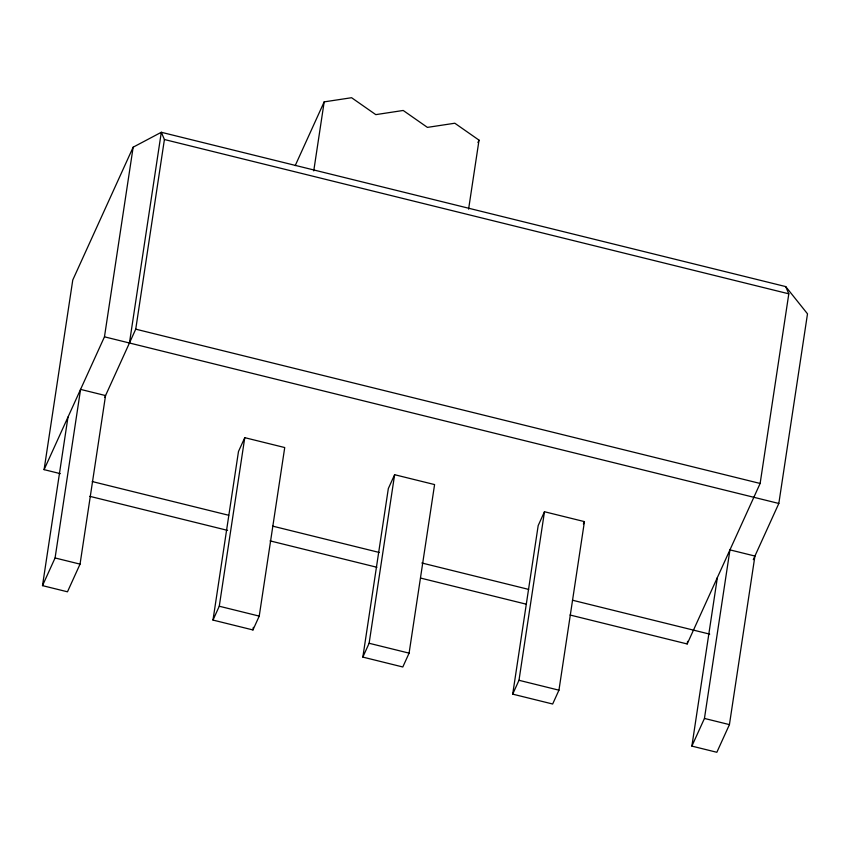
<?xml version="1.0" encoding="UTF-8"?>
<svg xmlns="http://www.w3.org/2000/svg" width="850" height="850" viewBox="0 0 850 850"><rect width="100%" height="100%" fill="white"/><g stroke="black" fill="none" stroke-linecap="round" stroke-linejoin="round"><path stroke-width="1.27" d="M60.329 473.652L44.094 469.646L72.771 280.011L133.153 147.188L161.309 132.281L785.708 286.588L807.5 313.831L778.823 503.466L753.281 559.651M42.5 585.639L55.08 557.961L80.569 389.396L105.549 395.569L80.049 564.134L67.479 591.802L42.5 585.639L67.989 417.063M44.094 469.646L104.465 336.823L133.153 147.188M129.444 342.996L161.309 132.281L164.411 139.517L135.734 329.163L104.752 397.332M212.989 620.075L238.478 451.509L244.768 437.665L284.729 447.546L259.229 616.112L252.949 629.946L212.989 620.075L219.268 606.231L244.768 437.665M313.746 170.882L324.179 101.873L351.581 97.718L375.796 114.633L403.197 110.468L427.412 127.383L454.814 123.229L479.028 140.144L468.594 209.153M252.949 629.946L253.343 627.332M362.844 657.103L388.333 488.538L394.623 474.704L434.584 484.574L409.094 653.14L402.804 666.984L362.844 657.103L369.123 643.269L394.623 474.704M512.699 694.142L538.188 525.566L544.478 511.732L584.439 521.613L558.949 690.179L552.659 704.013L512.699 694.142L518.989 680.298L544.478 511.732M570.031 615.007L687.183 643.96L687.576 641.346M691.879 746.109L704.448 718.441L729.948 549.876L754.928 556.049L729.428 724.614L716.847 752.282L691.879 746.109L717.368 577.543M687.183 643.96L760.134 483.459L788.811 293.824L785.708 286.588M295.194 165.633L324.179 101.873M477.934 142.545L479.028 140.144M583.387 523.919L584.439 521.613M164.411 139.517L788.811 293.824M135.734 329.163L760.134 483.459M104.465 336.823L778.823 503.466M92.246 481.546L228.714 515.27M272.489 526.086L379.344 552.489M421.823 562.987L528.679 589.401M572.454 600.217L709.707 634.132M89.824 496.336L227.577 530.379M270.056 540.876L376.911 567.279M420.686 578.096L526.256 604.191M55.08 557.961L80.049 564.134M704.448 718.441L729.428 724.614M219.268 606.231L259.229 616.112M369.123 643.269L409.094 653.14M518.989 680.298L558.949 690.179"/></g></svg>
